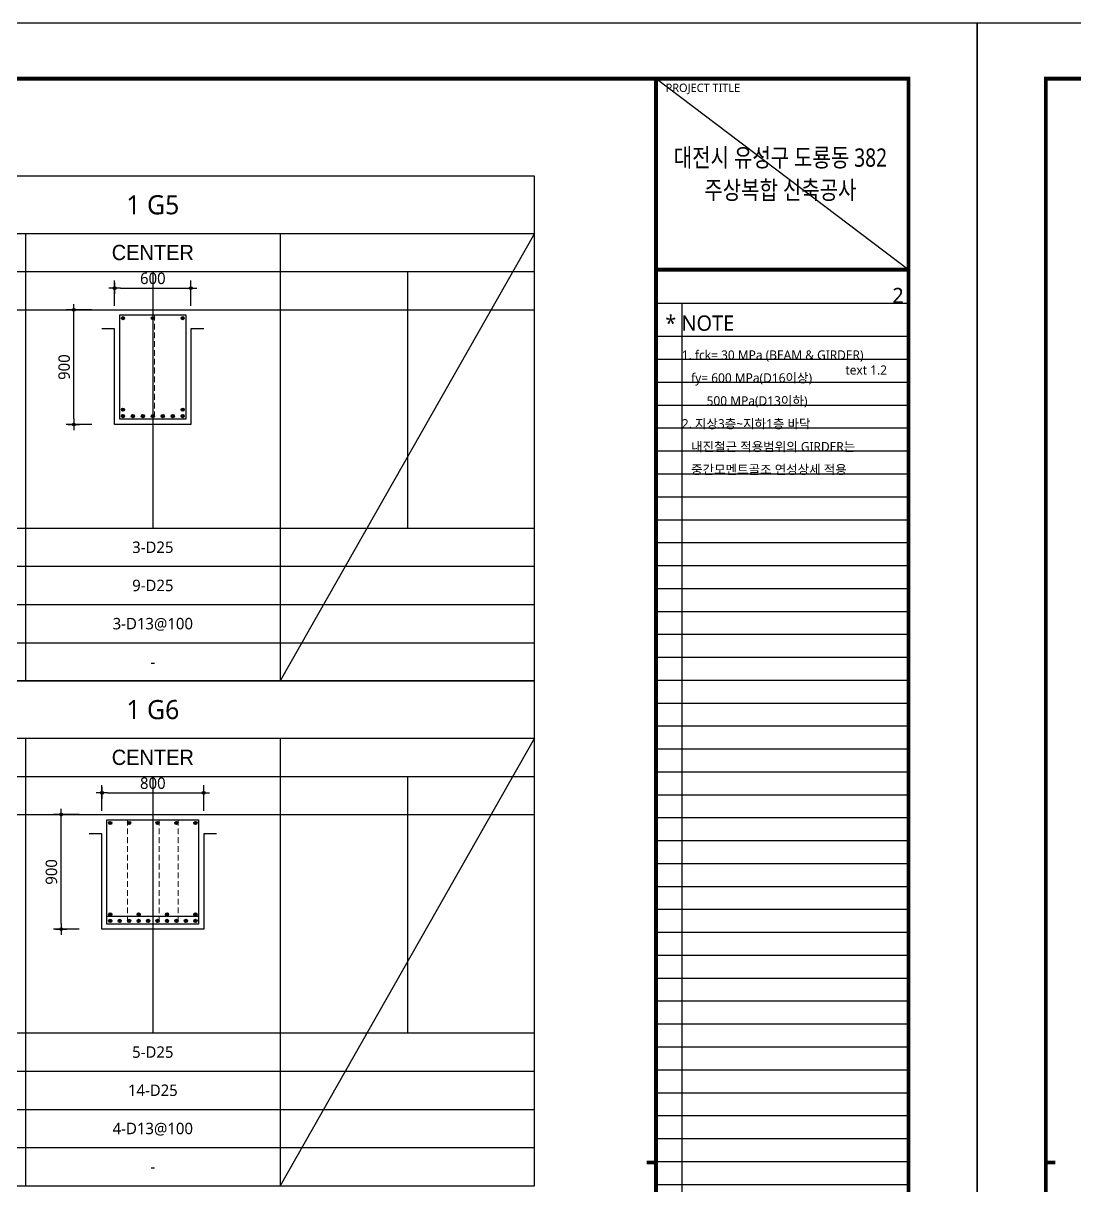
# Model space of a CAD drawing. Header units: millimetres. Extents: x 0 to 252030, y -124740 to 196020.
# Drawn here: x 143735 to 151997, y 115610 to 124740 of the extents above; entities that cross this region are included whole.
import ezdxf
from ezdxf.enums import TextEntityAlignment as Align

# ---------------------------------------------------------------- set-up
doc = ezdxf.new("R2010")
doc.units = ezdxf.units.MM
doc.header["$LTSCALE"] = 30
doc.linetypes.add('HID', pattern=[2.3, 1.5, -0.8])
doc.layers.get('DEFPOINTS').update_dxf_attribs({"color": 142})
for name, color, linetype in [('0-SEC1', 3, 'Continuous'), ('CON', 2, 'Continuous'), ('DIM', 7, 'Continuous'), ('ETC', 7, 'Continuous'), ('S-철근', 3, 'Continuous'), ('SHEET', 7, 'Continuous'), ('TEX', 3, 'Continuous'), ('TXT', 3, 'Continuous'), ('XR-FORM_(도룡동)$0$AA-SHEET', 9, 'Continuous'), ('XR-FORM_(도룡동)$0$Sheet', 7, 'Continuous'), ('XR-FORM_(도룡동)$0$Sheet-text', 3, 'Continuous')]:
    doc.layers.add(name, color=color, linetype=linetype)
doc.layers.add('TieBar', color=7, linetype='HID', lineweight=0)
doc.styles.get("Standard").update_dxf_attribs({"font": 'malgun.ttf'})
doc.styles.add('XR-FORM_(도룡동)$3$맑은고딕', font='malgun.ttf')
doc.styles.add('돋움', font='Dotum.ttf')
doc.styles.add('맑은 고딕', font='malgun.ttf')
doc.dimstyles.new('30NDIM', dxfattribs={"dimscale": 50, "dimtxt": 3, "dimasz": 1.5, "dimexe": 2, "dimexo": 6, "dimgap": 1, "dimtad": 1, "dimdec": 0, "dimrnd": 0.25, "dimzin": 0, "dimdsep": 46, "dimtxsty": 'Standard', "dimblk": 'Z_DOT', "dimcen": 5, "dimclrd": 256, "dimclre": 256, "dimclrt": 3, "dimadec": 0, "dimazin": 0, "dimtm": 1e-09, "dimtfac": 1, "dimtdec": 0, "dimtix": 1, "dimtmove": 2, "dimatfit": 1, "dimldrblk": 'Z_DOT', "dimfxl": 1, "dimtolj": 1, "dimtzin": 0, "dimarcsym": 0})

# ---------------------------------------------------------------- blocks, each defined once
blk = doc.blocks.new('4등분')
at = {"layer": 'DEFPOINTS'}
for p, q in [((1000, 3214.5), (1000, 1200)), ((3000, 3214.5), (3000, 1200)), ((5000, 3214.5), (5000, 1200)), ((0, 2914.5), (6000, 2914.5))]:
    blk.add_line(p, q, dxfattribs=at)
at = {"layer": 'SHEET'}
blk.add_line((0, 3514.5), (6000, 3514.5), dxfattribs=at)
at = {"layer": 'SHEET', "color": 6}
for p, q in [((2000, 3514.5), (2000, 0)), ((4000, 3514.5), (4000, 0)), ((0, 3214.5), (6000, 3214.5)), ((0, 1200), (6000, 1200)), ((0, 900), (6000, 900)), ((0, 600), (6000, 600)), ((0, 300), (6000, 300))]:
    blk.add_line(p, q, dxfattribs=at)
at = {"layer": 'SHEET'}
blk.add_lwpolyline([(6000, 3964.5), (0, 3964.5), (0, 0), (6000, 0)], close=True, dxfattribs=at)
blk = doc.blocks.new('XR-FORM_(도룡동)$0$S')
at = {"layer": 'DEFPOINTS'}
for p, q in [((75750, 52950), (82250, 52950)), ((75640, 52073), (82226, 52073)), ((76315, 52073), (76315, 20700)), ((82250, 51196), (75640, 51196)), ((82250, 50596), (75640, 50596)), ((82250, 49996), (75640, 49996)), ((82250, 49396), (75640, 49396)), ((82250, 48796), (75640, 48796)), ((82250, 48196), (75640, 48196)), ((82250, 47596), (75640, 47596)), ((82250, 46996), (75640, 46996)), ((82250, 46396), (75640, 46396)), ((82250, 45796), (75640, 45796)), ((82250, 45196), (75640, 45196)), ((82250, 44596), (75640, 44596)), ((82250, 43996), (75640, 43996)), ((82250, 43396), (75640, 43396)), ((82250, 42796), (75640, 42796)), ((82250, 42196), (75640, 42196)), ((82250, 41596), (75640, 41596)), ((82250, 40996), (75640, 40996)), ((82250, 40396), (75640, 40396)), ((82250, 39796), (75640, 39796)), ((82250, 39196), (75640, 39196)), ((82250, 38596), (75640, 38596)), ((82250, 37996), (75640, 37996)), ((82250, 37396), (75640, 37396)), ((82250, 36796), (75640, 36796)), ((82250, 36196), (75640, 36196)), ((82250, 35596), (75640, 35596)), ((82250, 34996), (75640, 34996)), ((82250, 34396), (75640, 34396)), ((82250, 33796), (75640, 33796)), ((82250, 33196), (75640, 33196)), ((82250, 32596), (75640, 32596)), ((82250, 31996), (75640, 31996)), ((82250, 31396), (75640, 31396)), ((82250, 30796), (75640, 30796)), ((82250, 30196), (75640, 30196)), ((82250, 29596), (75640, 29596)), ((82250, 28996), (75640, 28996))]:
    blk.add_line(p, q, dxfattribs=at)
at = {"layer": 'XR-FORM_(도룡동)$0$AA-SHEET', "const_width": 99.9}
blk.add_lwpolyline([(75750, 52950), (82250, 52950)], dxfattribs=at)
at = {"layer": 'XR-FORM_(도룡동)$0$Sheet', "const_width": 100}
blk.add_lwpolyline([(1850, 57950), (82250, 57950), (82250, 1200), (1850, 1200)], close=True, dxfattribs=at)
for points in [[(75640, 57950), (75640, 1200)], [(75640, 52950), (82250, 52950)]]:
    blk.add_lwpolyline(points, dxfattribs=at)
at = {"layer": 'XR-FORM_(도룡동)$0$Sheet', "linetype": 'Continuous', "const_width": 100}
for points in [[(2100, 29575), (1850, 29575)], [(75640, 29575), (75390, 29575)]]:
    blk.add_lwpolyline(points, dxfattribs=at)
at = {"layer": 'DEFPOINTS', "style": 'XR-FORM_(도룡동)$3$맑은고딕'}
blk.add_text('2', height=400, dxfattribs=at).set_placement((82126, 52273), align=Align.MIDDLE_RIGHT)
blk.add_text('text 1.2', height=240, dxfattribs=at).set_placement((80599, 50202))
at = {"layer": 'XR-FORM_(도룡동)$0$Sheet', "style": 'XR-FORM_(도룡동)$3$맑은고딕'}
blk.add_text('PROJECT TITLE', height=220, dxfattribs=at).set_placement((75890, 57600))
at = {"layer": 'XR-FORM_(도룡동)$0$Sheet-text', "style": 'XR-FORM_(도룡동)$3$맑은고딕'}
blk.add_text('* NOTE', height=400, dxfattribs=at).set_placement((75881, 51550), align=Align.MIDDLE_LEFT)
blk = doc.blocks.new('XR-FORM_(도룡동)', base_point=(101.33, -56114.51))
at = {"layer": 'DEFPOINTS'}
blk.add_line((377.95, 289.75), (411, 264.75), dxfattribs=at)
blk.add_lwpolyline([(0, 0), (420, 0), (420, 297), (0, 297)], close=True, dxfattribs=at)
at = {"xscale": 0.005, "yscale": 0.005, "zscale": 0.005}
blk.add_blockref('XR-FORM_(도룡동)$0$S', (-0.25, 0), dxfattribs=at)
at = {"layer": 'XR-FORM_(도룡동)$0$Sheet-text', "style": 'XR-FORM_(도룡동)$3$맑은고딕', "width": 0.8}
for s, p in [('대전시 유성구 도룡동 382', (394.23, 279.42)), ('주상복합 신축공사', (394.23, 275.17))]:
    blk.add_text(s, height=2.4, dxfattribs=at).set_placement(p, align=Align.MIDDLE_CENTER)
blk = doc.blocks.new('NOTE-보일람표')
at = {"layer": 'TEX', "style": '맑은 고딕'}
for s, p in [('1. fck= 30 MPa (BEAM & GIRDER)', (0, -144)), ('   fy= 600 MPa(D16이상) ', (0, -324)), ('        500 MPa(D13이하)', (0, -504)), ('2. 지상3층~지하1층 바닥', (0, -684)), ('   내진철근 적용범위의 GIRDER는', (0, -864)), ('   중간모멘트골조 연성상세 적용', (0, -1044))]:
    blk.add_text(s, height=72, dxfattribs=at).set_placement(p, align=Align.MIDDLE_LEFT)
blk = doc.blocks.new('Z_DOT')
at = {"layer": 'DIM', "color": 0}
for p, q in [((-1, 0), (1, 0)), ((0, -1), (0, 1))]:
    blk.add_line(p, q, dxfattribs=at)
for radius in [0.25, 0.125]:
    blk.add_circle((0, 0), radius, dxfattribs=at)
blk = doc.blocks.new('*D607')
at = {"layer": 'DEFPOINTS', "color": 0, "transparency": 16777216}
for p in [(145053, 122659.7), (144453, 122339.5), (145053, 122339.5)]:
    blk.add_point(p, dxfattribs=at)
at = {"layer": 'DIM', "lineweight": -2, "transparency": 16777216}
for p, q in [((144453, 122519.5), (144453, 122719.7)), ((145053, 122519.5), (145053, 122719.7)), ((144498, 122659.7), (145008, 122659.7))]:
    blk.add_line(p, q, dxfattribs=at)
at = {"layer": 'DIM', "lineweight": -2, "transparency": 16777216, "xscale": 45, "yscale": 45, "zscale": 45, "rotation": 180}
blk.add_blockref('Z_DOT', (144453, 122659.7), dxfattribs=at)
at = {"layer": 'DIM', "lineweight": -2, "transparency": 16777216, "xscale": 45, "yscale": 45, "zscale": 45}
blk.add_blockref('Z_DOT', (145053, 122659.7), dxfattribs=at)
at = {"layer": 'DIM', "color": 3, "transparency": 16777216, "insert": (144753, 122736.1), "char_height": 90, "attachment_point": 5}
blk.add_mtext('\\A1;600', dxfattribs=at)
blk = doc.blocks.new('*D608')
at = {"layer": 'DEFPOINTS', "color": 0, "transparency": 16777216}
for p in [(144132.8, 122489.5), (144453, 122489.5), (144453, 121589.5)]:
    blk.add_point(p, dxfattribs=at)
at = {"layer": 'DIM', "lineweight": -2, "transparency": 16777216}
for p, q in [((144273, 122489.5), (144072.8, 122489.5)), ((144132.8, 121634.5), (144132.8, 122444.5)), ((144273, 121589.5), (144072.8, 121589.5))]:
    blk.add_line(p, q, dxfattribs=at)
at = {"layer": 'DIM', "lineweight": -2, "transparency": 16777216, "xscale": 45, "yscale": 45, "zscale": 45}
for p, rotation in [((144132.8, 122489.5), 90), ((144132.8, 121589.5), 270)]:
    blk.add_blockref('Z_DOT', p, dxfattribs=dict(at, rotation=rotation))
at = {"layer": 'DIM', "color": 3, "transparency": 16777216, "insert": (144056.4, 122039.5), "char_height": 90, "attachment_point": 5, "rotation": 90}
blk.add_mtext('\\A1;900', dxfattribs=at)
blk = doc.blocks.new('*D619')
at = {"layer": 'DEFPOINTS', "color": 0, "transparency": 16777216}
for p in [(145153, 118695.2), (144353, 118375), (145153, 118375)]:
    blk.add_point(p, dxfattribs=at)
at = {"layer": 'DIM', "lineweight": -2, "transparency": 16777216}
for p, q in [((144353, 118555), (144353, 118755.2)), ((144398, 118695.2), (145108, 118695.2)), ((145153, 118555), (145153, 118755.2))]:
    blk.add_line(p, q, dxfattribs=at)
at = {"layer": 'DIM', "lineweight": -2, "transparency": 16777216, "xscale": 45, "yscale": 45, "zscale": 45, "rotation": 180}
blk.add_blockref('Z_DOT', (144353, 118695.2), dxfattribs=at)
at = {"layer": 'DIM', "lineweight": -2, "transparency": 16777216, "xscale": 45, "yscale": 45, "zscale": 45}
blk.add_blockref('Z_DOT', (145153, 118695.2), dxfattribs=at)
at = {"layer": 'DIM', "color": 3, "transparency": 16777216, "insert": (144753, 118771.6), "char_height": 90, "attachment_point": 5}
blk.add_mtext('\\A1;800', dxfattribs=at)
blk = doc.blocks.new('*D620')
at = {"layer": 'DEFPOINTS', "color": 0, "transparency": 16777216}
for p in [(144032.8, 118525), (144353, 118525), (144353, 117625)]:
    blk.add_point(p, dxfattribs=at)
at = {"layer": 'DIM', "lineweight": -2, "transparency": 16777216}
for p, q in [((144173, 118525), (143972.8, 118525)), ((144032.8, 117670), (144032.8, 118480)), ((144173, 117625), (143972.8, 117625))]:
    blk.add_line(p, q, dxfattribs=at)
at = {"layer": 'DIM', "lineweight": -2, "transparency": 16777216, "xscale": 45, "yscale": 45, "zscale": 45}
for p, rotation in [((144032.8, 118525), 90), ((144032.8, 117625), 270)]:
    blk.add_blockref('Z_DOT', p, dxfattribs=dict(at, rotation=rotation))
at = {"layer": 'DIM', "color": 3, "transparency": 16777216, "insert": (143956.4, 118075), "char_height": 90, "attachment_point": 5, "rotation": 90}
blk.add_mtext('\\A1;900', dxfattribs=at)

msp = doc.modelspace()

# ---------------------------------------------------------------- hatches: boundary and pattern name
at = {"layer": 'S-철근'}
h = msp.add_hatch(color=256, dxfattribs=at)
edge = h.paths.add_edge_path()
edge.add_arc((144518.40013, 122424.09992), 12.7, 0, 180)
edge.add_arc((144518.40013, 122424.09992), 12.7, 180, 360)
h = msp.add_hatch(color=256, dxfattribs=at)
edge = h.paths.add_edge_path()
edge.add_arc((144753.00013, 122424.09992), 12.7, 0, 180)
edge.add_arc((144753.00013, 122424.09992), 12.7, 180, 360)
h = msp.add_hatch(color=256, dxfattribs=at)
edge = h.paths.add_edge_path()
edge.add_arc((144987.60013, 122424.09992), 12.7, 0, 180)
edge.add_arc((144987.60013, 122424.09992), 12.7, 180, 360)
h = msp.add_hatch(color=256, dxfattribs=at)
edge = h.paths.add_edge_path()
edge.add_arc((144518.40013, 121705.69992), 12.7, 0, 180)
edge.add_arc((144518.40013, 121705.69992), 12.7, 180, 360)
h = msp.add_hatch(color=256, dxfattribs=at)
edge = h.paths.add_edge_path()
edge.add_arc((144987.60013, 121705.69992), 12.7, 0, 180)
edge.add_arc((144987.60013, 121705.69992), 12.7, 180, 360)
h = msp.add_hatch(color=256, dxfattribs=at)
edge = h.paths.add_edge_path()
edge.add_arc((144518.40013, 121654.89992), 12.7, 0, 180)
edge.add_arc((144518.40013, 121654.89992), 12.7, 180, 360)
h = msp.add_hatch(color=256, dxfattribs=at)
edge = h.paths.add_edge_path()
edge.add_arc((144596.60013, 121654.89992), 12.7, 0, 180)
edge.add_arc((144596.60013, 121654.89992), 12.7, 180, 360)
h = msp.add_hatch(color=256, dxfattribs=at)
edge = h.paths.add_edge_path()
edge.add_arc((144674.80013, 121654.89992), 12.7, 0, 180)
edge.add_arc((144674.80013, 121654.89992), 12.7, 180, 360)
h = msp.add_hatch(color=256, dxfattribs=at)
edge = h.paths.add_edge_path()
edge.add_arc((144753.00013, 121654.89992), 12.7, 0, 180)
edge.add_arc((144753.00013, 121654.89992), 12.7, 180, 360)
h = msp.add_hatch(color=256, dxfattribs=at)
edge = h.paths.add_edge_path()
edge.add_arc((144831.20013, 121654.89992), 12.7, 0, 180)
edge.add_arc((144831.20013, 121654.89992), 12.7, 180, 360)
h = msp.add_hatch(color=256, dxfattribs=at)
edge = h.paths.add_edge_path()
edge.add_arc((144909.40013, 121654.89992), 12.7, 0, 180)
edge.add_arc((144909.40013, 121654.89992), 12.7, 180, 360)
h = msp.add_hatch(color=256, dxfattribs=at)
edge = h.paths.add_edge_path()
edge.add_arc((144987.60013, 121654.89992), 12.7, 0, 180)
edge.add_arc((144987.60013, 121654.89992), 12.7, 180, 360)
h = msp.add_hatch(color=256, dxfattribs=at)
edge = h.paths.add_edge_path()
edge.add_arc((144418.40013, 118459.59992), 12.7, 0, 180)
edge.add_arc((144418.40013, 118459.59992), 12.7, 180, 360)
h = msp.add_hatch(color=256, dxfattribs=at)
edge = h.paths.add_edge_path()
edge.add_arc((144567.11124, 118459.59992), 12.7, 0, 180)
edge.add_arc((144567.11124, 118459.59992), 12.7, 180, 360)
h = msp.add_hatch(color=256, dxfattribs=at)
edge = h.paths.add_edge_path()
edge.add_arc((144790.17791, 118459.59992), 12.7, 0, 180)
edge.add_arc((144790.17791, 118459.59992), 12.7, 180, 360)
h = msp.add_hatch(color=256, dxfattribs=at)
edge = h.paths.add_edge_path()
edge.add_arc((144938.88902, 118459.59992), 12.7, 0, 180)
edge.add_arc((144938.88902, 118459.59992), 12.7, 180, 360)
h = msp.add_hatch(color=256, dxfattribs=at)
edge = h.paths.add_edge_path()
edge.add_arc((145087.60013, 118459.59992), 12.7, 0, 180)
edge.add_arc((145087.60013, 118459.59992), 12.7, 180, 360)
h = msp.add_hatch(color=256, dxfattribs=at)
edge = h.paths.add_edge_path()
edge.add_arc((144418.40013, 117741.19992), 12.7, 0, 180)
edge.add_arc((144418.40013, 117741.19992), 12.7, 180, 360)
h = msp.add_hatch(color=256, dxfattribs=at)
edge = h.paths.add_edge_path()
edge.add_arc((144418.40013, 117690.39992), 12.7, 0, 180)
edge.add_arc((144418.40013, 117690.39992), 12.7, 180, 360)
h = msp.add_hatch(color=256, dxfattribs=at)
edge = h.paths.add_edge_path()
edge.add_arc((144492.75569, 117690.39992), 12.7, 0, 180)
edge.add_arc((144492.75569, 117690.39992), 12.7, 180, 360)
h = msp.add_hatch(color=256, dxfattribs=at)
edge = h.paths.add_edge_path()
edge.add_arc((144567.11124, 117690.39992), 12.7, 0, 180)
edge.add_arc((144567.11124, 117690.39992), 12.7, 180, 360)
h = msp.add_hatch(color=256, dxfattribs=at)
edge = h.paths.add_edge_path()
edge.add_arc((144641.4668, 117741.19992), 12.7, 0, 180)
edge.add_arc((144641.4668, 117741.19992), 12.7, 180, 360)
h = msp.add_hatch(color=256, dxfattribs=at)
edge = h.paths.add_edge_path()
edge.add_arc((144641.4668, 117690.39992), 12.7, 0, 180)
edge.add_arc((144641.4668, 117690.39992), 12.7, 180, 360)
h = msp.add_hatch(color=256, dxfattribs=at)
edge = h.paths.add_edge_path()
edge.add_arc((144715.82235, 117690.39992), 12.7, 0, 180)
edge.add_arc((144715.82235, 117690.39992), 12.7, 180, 360)
h = msp.add_hatch(color=256, dxfattribs=at)
edge = h.paths.add_edge_path()
edge.add_arc((144790.17791, 117690.39992), 12.7, 0, 180)
edge.add_arc((144790.17791, 117690.39992), 12.7, 180, 360)
h = msp.add_hatch(color=256, dxfattribs=at)
edge = h.paths.add_edge_path()
edge.add_arc((144864.53347, 117741.19992), 12.7, 0, 180)
edge.add_arc((144864.53347, 117741.19992), 12.7, 180, 360)
h = msp.add_hatch(color=256, dxfattribs=at)
edge = h.paths.add_edge_path()
edge.add_arc((144864.53347, 117690.39992), 12.7, 0, 180)
edge.add_arc((144864.53347, 117690.39992), 12.7, 180, 360)
h = msp.add_hatch(color=256, dxfattribs=at)
edge = h.paths.add_edge_path()
edge.add_arc((144938.88902, 117690.39992), 12.7, 0, 180)
edge.add_arc((144938.88902, 117690.39992), 12.7, 180, 360)
h = msp.add_hatch(color=256, dxfattribs=at)
edge = h.paths.add_edge_path()
edge.add_arc((145013.24458, 117690.39992), 12.7, 0, 180)
edge.add_arc((145013.24458, 117690.39992), 12.7, 180, 360)
h = msp.add_hatch(color=256, dxfattribs=at)
edge = h.paths.add_edge_path()
edge.add_arc((145087.60013, 117741.19992), 12.7, 0, 180)
edge.add_arc((145087.60013, 117741.19992), 12.7, 180, 360)
h = msp.add_hatch(color=256, dxfattribs=at)
edge = h.paths.add_edge_path()
edge.add_arc((145087.60013, 117690.39992), 12.7, 0, 180)
edge.add_arc((145087.60013, 117690.39992), 12.7, 180, 360)

# ---------------------------------------------------------------- linework, layer by layer
at = {"layer": 'CON', "color": 8}
for p, q in [((144353.00013, 122489.49992), (145153.00013, 122489.49992)), ((144253.00013, 118524.99992), (145253.00013, 118524.99992))]:
    msp.add_line(p, q, dxfattribs=at)
for points in [[(145153.00013, 122339.49992), (145053.00013, 122339.49992), (145053.00013, 121589.49992), (144453.00013, 121589.49992), (144453.00013, 122339.49992), (144353.00013, 122339.49992)], [(145253.00013, 118374.99992), (145153.00013, 118374.99992), (145153.00013, 117624.99992), (144353.00013, 117624.99992), (144353.00013, 118374.99992), (144253.00013, 118374.99992)]]:
    msp.add_lwpolyline(points, dxfattribs=at)
at = {"layer": 'ETC', "color": 8}
msp.add_line((144393.00013, 117728.49992), (145113.00013, 117728.49992), dxfattribs=at)
at = {"layer": 'S-철근'}
for points in [[(144493.00013, 121629.49992), (144493.00013, 122449.49992), (145013.00013, 122449.49992), (145013.00013, 121629.49992), (144493.00013, 121629.49992)], [(144393.00013, 117664.99992), (144393.00013, 118484.99992), (145113.00013, 118484.99992), (145113.00013, 117664.99992), (144393.00013, 117664.99992)]]:
    msp.add_lwpolyline(points, dxfattribs=at)
for centre in [(144518.40013, 122424.09992), (144753.00013, 122424.09992), (144987.60013, 122424.09992), (144518.40013, 121705.69992), (144987.60013, 121705.69992), (144518.40013, 121654.89992), (144596.60013, 121654.89992), (144674.80013, 121654.89992), (144753.00013, 121654.89992), (144831.20013, 121654.89992), (144909.40013, 121654.89992), (144987.60013, 121654.89992), (144418.40013, 118459.59992), (144567.11124, 118459.59992), (144790.17791, 118459.59992), (144938.88902, 118459.59992), (145087.60013, 118459.59992), (144418.40013, 117741.19992), (144418.40013, 117690.39992), (144492.75569, 117690.39992), (144567.11124, 117690.39992), (144641.4668, 117741.19992), (144641.4668, 117690.39992), (144715.82235, 117690.39992), (144790.17791, 117690.39992), (144864.53347, 117741.19992), (144864.53347, 117690.39992), (144938.88902, 117690.39992), (145013.24458, 117690.39992), (145087.60013, 117741.19992), (145087.60013, 117690.39992)]:
    msp.add_circle(centre, 12.7, dxfattribs=at)
at = {"layer": 'SHEET'}
for p, q in [((147753.00013, 123089.49992), (145753.00013, 119574.99992)), ((147753.00013, 119124.99992), (145753.00013, 115610.49992))]:
    msp.add_line(p, q, dxfattribs=at)
at = {"layer": 'TieBar'}
for p, q in [((144765.70013, 122449.49992), (144765.70013, 121629.49992)), ((144554.41124, 118484.99992), (144554.41124, 117664.99992)), ((144802.87791, 118484.99992), (144802.87791, 117664.99992)), ((144951.58902, 118484.99992), (144951.58902, 117664.99992))]:
    msp.add_line(p, q, dxfattribs=at)

# ---------------------------------------------------------------- block references
for p in [(141753.00013, 119574.99992), (141753.00013, 115610.49992)]:
    msp.add_blockref('4등분', p)
at = {"layer": '0-SEC1', "xscale": 60, "yscale": 60, "zscale": 60}
for p in [(132110.02429, -3259950.57868), (157310.02429, -3259950.57868)]:
    msp.add_blockref('XR-FORM_(도룡동)', p, dxfattribs=at)
at = {"layer": 'S-철근'}
msp.add_blockref('NOTE-보일람표', (148909.3931, 122278.91905), dxfattribs=at)

# ---------------------------------------------------------------- texts
at = {"layer": 'TXT', "color": 2, "style": '맑은 고딕'}
for s, p in [('1 G5', (144753.00013, 123314.49992)), ('1 G6', (144753.00013, 119349.99992))]:
    msp.add_text(s, height=150, dxfattribs=at).set_placement(p, align=Align.MIDDLE_CENTER)
at = {"layer": 'TXT'}
for s, height, style, p in [('CENTER', 120, '돋움', (144753.00013, 122939.49992)), ('3-D25', 90, '맑은 고딕', (144753.00013, 120624.99992)), ('9-D25', 90, '맑은 고딕', (144753.00013, 120324.99992)), ('3-D13@100', 90, '맑은 고딕', (144753.00013, 120024.99992)), ('-', 90, '맑은 고딕', (144753.00013, 119724.99992)), ('CENTER', 120, '돋움', (144753.00013, 118974.99992)), ('5-D25', 90, '맑은 고딕', (144753.00013, 116660.49992)), ('14-D25', 90, '맑은 고딕', (144753.00013, 116360.49992)), ('4-D13@100', 90, '맑은 고딕', (144753.00013, 116060.49992)), ('-', 90, '맑은 고딕', (144753.00013, 115760.49992))]:
    msp.add_text(s, height=height, dxfattribs=dict(at, style=style)).set_placement(p, align=Align.MIDDLE_CENTER)

# ---------------------------------------------------------------- dimensions: what is measured, and where the dimension line sits
at = {"layer": 'DIM'}
for base, p1, p2, picture, middle in [((145053.00013, 122659.65148), (144453.00013, 122339.49992), (145053.00013, 122339.49992), '*D607', (144753.00013, 122736.14945)), ((145153.00013, 118695.15148), (144353.00013, 118374.99992), (145153.00013, 118374.99992), '*D619', (144753.00013, 118771.64945))]:
    dim = msp.add_linear_dim(base=base, p1=p1, p2=p2, dimstyle='30NDIM', override={"dimscale": 30, "dimtxsty": 'Standard'}, dxfattribs=at)
    dim.commit()
    dim.dimension.update_dxf_attribs({"geometry": picture, "text_midpoint": middle})
for base, p1, p2, picture, middle in [((144132.84857, 122489.49992), (144453.00013, 121589.49992), (144453.00013, 122489.49992), '*D608', (144056.3506, 122039.49992)), ((144032.84857, 118524.99992), (144353.00013, 117624.99992), (144353.00013, 118524.99992), '*D620', (143956.3506, 118074.99992))]:
    dim = msp.add_linear_dim(base=base, p1=p1, p2=p2, angle=90, dimstyle='30NDIM', override={"dimscale": 30, "dimtxsty": 'Standard'}, dxfattribs=at)
    dim.commit()
    dim.dimension.update_dxf_attribs({"geometry": picture, "text_midpoint": middle})

doc.saveas('drawing.dxf')
